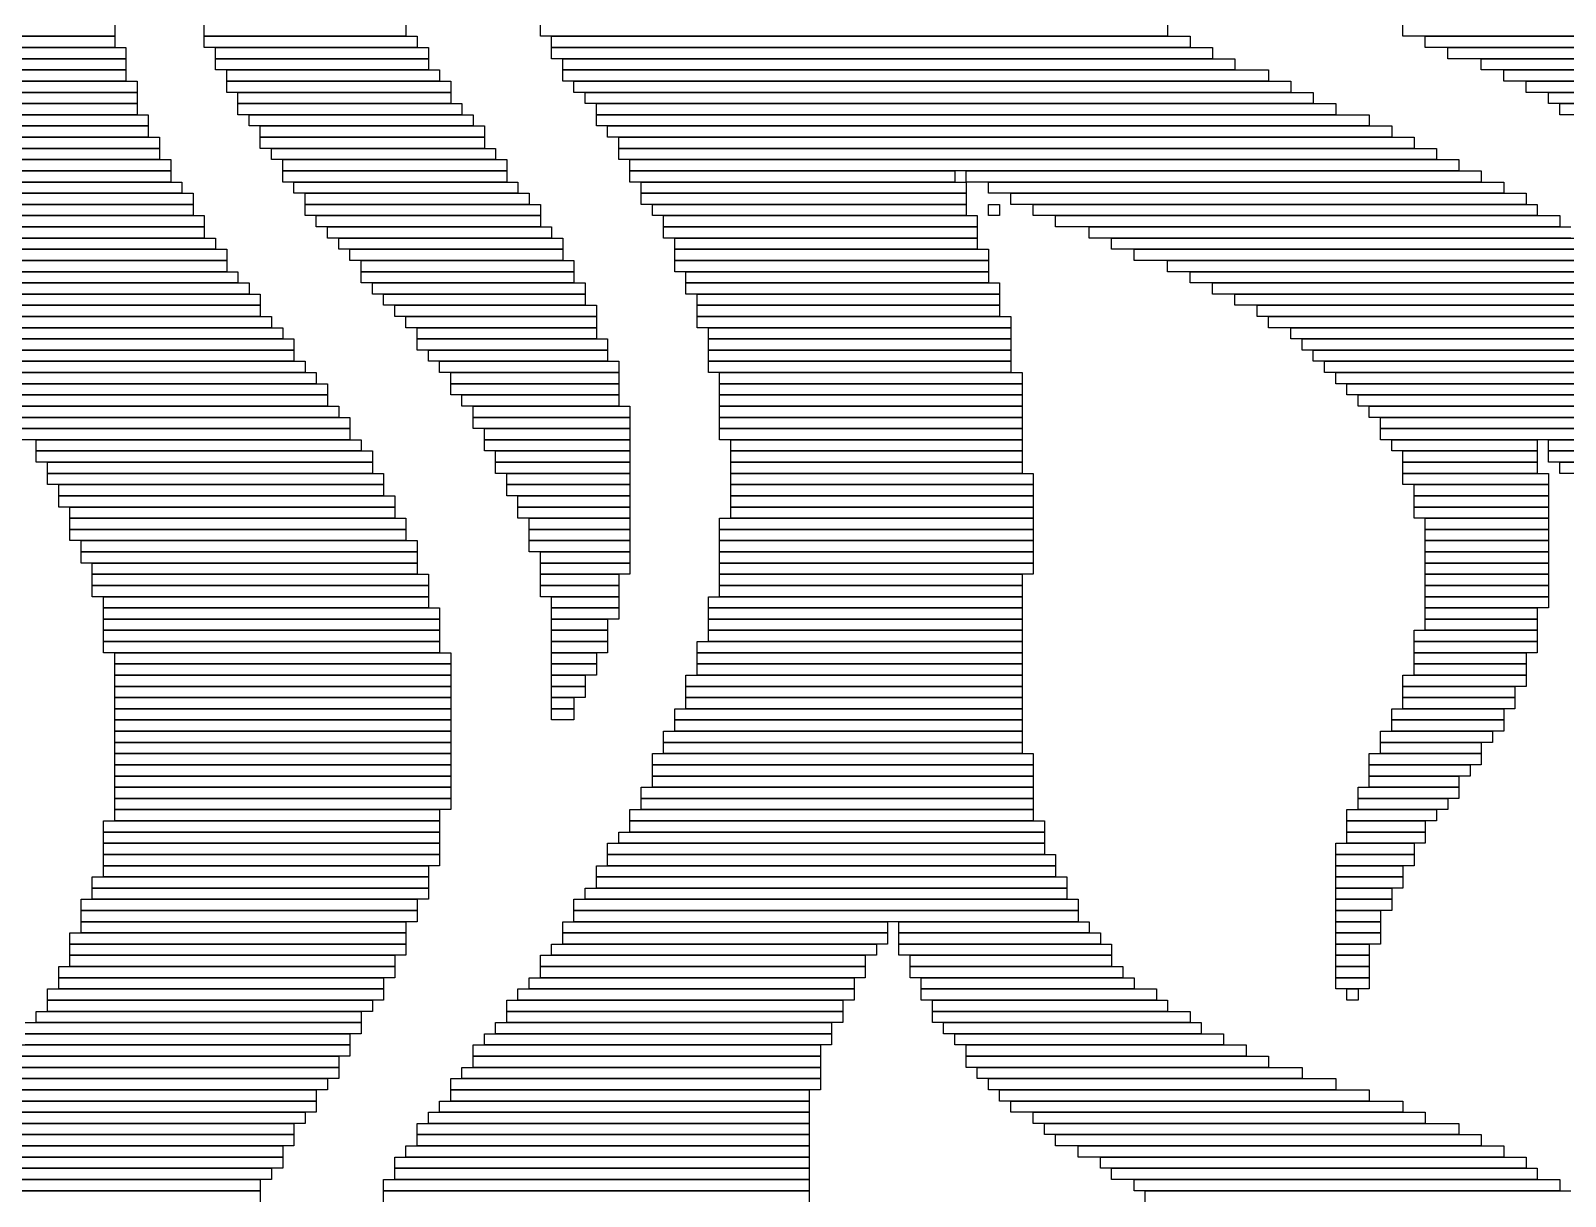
# Model space of a CAD drawing. Extents: x 48 to 975, y 50 to 982.
# Drawn here: x 471.5 to 608.5, y 134.5 to 238.5 of the extents above; entities that cross this region are included whole.
import ezdxf

# ---------------------------------------------------------------- set-up
doc = ezdxf.new("R2010")
doc.units = 0

msp = doc.modelspace()

# ---------------------------------------------------------------- linework, layer by layer
for p, q in [((479, 239), (479, 238)), ((487, 238), (487, 239)), ((505, 239), (505, 238)), ((517, 238), (517, 239)), ((573, 239), (573, 238)), ((594, 238), (594, 239)), ((479, 238), (338, 238)), ((461, 238), (479, 238)), ((479, 238), (479, 237)), ((505, 238), (487, 238)), ((487, 238), (506, 238)), ((487, 237), (487, 238)), ((506, 238), (506, 237)), ((573, 238), (517, 238)), ((518, 238), (575, 238)), ((518, 237), (518, 238)), ((575, 238), (575, 237)), ((639, 238), (594, 238)), ((596, 238), (639, 238)), ((596, 237), (596, 238)), ((434, 237), (480, 237)), ((480, 236), (434, 236)), ((460, 236), (480, 236)), ((479, 237), (461, 237)), ((480, 237), (480, 236)), ((480, 236), (480, 235)), ((506, 237), (487, 237)), ((488, 237), (507, 237)), ((488, 236), (488, 237)), ((507, 236), (488, 236)), ((488, 236), (507, 236)), ((488, 235), (488, 236)), ((507, 237), (507, 236)), ((507, 236), (507, 235)), ((575, 237), (518, 237)), ((518, 237), (577, 237)), ((518, 236), (518, 237)), ((577, 236), (518, 236)), ((519, 236), (579, 236)), ((519, 235), (519, 236)), ((577, 237), (577, 236)), ((579, 236), (579, 235)), ((639, 237), (596, 237)), ((598, 237), (640, 237)), ((598, 236), (598, 237)), ((640, 236), (598, 236)), ((601, 236), (641, 236)), ((601, 235), (601, 236)), ((480, 235), (460, 235)), ((460, 235), (480, 235)), ((480, 235), (480, 234)), ((507, 235), (488, 235)), ((489, 235), (508, 235)), ((489, 234), (489, 235)), ((508, 235), (508, 234)), ((579, 235), (519, 235)), ((519, 235), (582, 235)), ((519, 234), (519, 235)), ((582, 235), (582, 234)), ((641, 235), (601, 235)), ((603, 235), (642, 235)), ((603, 234), (603, 235)), ((480, 234), (460, 234)), ((460, 234), (481, 234)), ((481, 233), (460, 233)), ((460, 233), (481, 233)), ((481, 234), (481, 233)), ((481, 233), (481, 232)), ((508, 234), (489, 234)), ((489, 234), (509, 234)), ((489, 233), (489, 234)), ((509, 233), (489, 233)), ((490, 233), (509, 233)), ((490, 232), (490, 233)), ((509, 234), (509, 233)), ((509, 233), (509, 232)), ((582, 234), (519, 234)), ((520, 234), (584, 234)), ((520, 233), (520, 234)), ((584, 233), (520, 233)), ((521, 233), (586, 233)), ((521, 232), (521, 233)), ((584, 234), (584, 233)), ((586, 233), (586, 232)), ((642, 234), (603, 234)), ((605, 234), (643, 234)), ((605, 233), (605, 234)), ((643, 233), (605, 233)), ((607, 233), (643, 233)), ((607, 232), (607, 233)), ((481, 232), (460, 232)), ((460, 232), (481, 232)), ((481, 232), (481, 231)), ((509, 232), (490, 232)), ((490, 232), (510, 232)), ((490, 231), (490, 232)), ((510, 232), (510, 231)), ((586, 232), (521, 232)), ((522, 232), (588, 232)), ((522, 231), (522, 232)), ((588, 232), (588, 231)), ((643, 232), (607, 232)), ((608, 232), (644, 232)), ((608, 231), (608, 232)), ((481, 231), (460, 231)), ((460, 231), (482, 231)), ((482, 231), (482, 230)), ((510, 231), (490, 231)), ((491, 231), (511, 231)), ((491, 230), (491, 231)), ((511, 231), (511, 230)), ((588, 231), (522, 231)), ((522, 231), (591, 231)), ((522, 230), (522, 231)), ((591, 231), (591, 230)), ((644, 231), (608, 231)), ((482, 230), (460, 230)), ((460, 230), (482, 230)), ((482, 229), (460, 229)), ((460, 229), (483, 229)), ((482, 230), (482, 229)), ((483, 229), (483, 228)), ((511, 230), (491, 230)), ((492, 230), (512, 230)), ((492, 229), (492, 230)), ((512, 229), (492, 229)), ((492, 229), (512, 229)), ((492, 228), (492, 229)), ((512, 230), (512, 229)), ((512, 229), (512, 228)), ((591, 230), (522, 230)), ((523, 230), (593, 230)), ((523, 229), (523, 230)), ((593, 229), (523, 229)), ((524, 229), (595, 229)), ((524, 228), (524, 229)), ((593, 230), (593, 229)), ((595, 229), (595, 228)), ((483, 228), (460, 228)), ((460, 228), (483, 228)), ((483, 228), (483, 227)), ((512, 228), (492, 228)), ((493, 228), (513, 228)), ((493, 227), (493, 228)), ((513, 228), (513, 227)), ((595, 228), (524, 228)), ((524, 228), (597, 228)), ((524, 227), (524, 228)), ((597, 228), (597, 227)), ((459, 227), (484, 227)), ((483, 227), (460, 227)), ((484, 227), (484, 226)), ((513, 227), (493, 227)), ((494, 227), (514, 227)), ((494, 226), (494, 227)), ((514, 227), (514, 226)), ((597, 227), (524, 227)), ((525, 227), (599, 227)), ((525, 226), (525, 227)), ((599, 227), (599, 226)), ((484, 226), (459, 226)), ((459, 226), (484, 226)), ((484, 225), (459, 225)), ((459, 225), (485, 225)), ((484, 226), (484, 225)), ((485, 225), (485, 224)), ((514, 226), (494, 226)), ((494, 226), (514, 226)), ((494, 225), (494, 226)), ((514, 225), (494, 225)), ((495, 225), (515, 225)), ((495, 224), (495, 225)), ((514, 226), (514, 225)), ((515, 225), (515, 224)), ((599, 226), (525, 226)), ((525, 226), (554, 226)), ((525, 225), (525, 226)), ((554, 225), (525, 225)), ((526, 225), (555, 225)), ((526, 224), (526, 225)), ((554, 226), (554, 225)), ((555, 226), (601, 226)), ((555, 225), (555, 226)), ((601, 225), (555, 225)), ((555, 225), (555, 224)), ((557, 225), (603, 225)), ((557, 224), (557, 225)), ((601, 226), (601, 225)), ((603, 225), (603, 224)), ((485, 224), (459, 224)), ((459, 224), (486, 224)), ((486, 224), (486, 223)), ((515, 224), (495, 224)), ((496, 224), (516, 224)), ((496, 223), (496, 224)), ((516, 224), (516, 223)), ((555, 224), (526, 224)), ((526, 224), (555, 224)), ((526, 223), (526, 224)), ((555, 224), (555, 223)), ((603, 224), (557, 224)), ((559, 224), (605, 224)), ((559, 223), (559, 224)), ((605, 224), (605, 223)), ((458, 222), (487, 222)), ((486, 223), (459, 223)), ((459, 223), (486, 223)), ((486, 222), (459, 222)), ((486, 223), (486, 222)), ((487, 222), (487, 221)), ((516, 223), (496, 223)), ((496, 223), (517, 223)), ((496, 222), (496, 223)), ((517, 222), (496, 222)), ((497, 222), (517, 222)), ((497, 221), (497, 222)), ((517, 223), (517, 222)), ((517, 222), (517, 221)), ((555, 223), (526, 223)), ((527, 223), (555, 223)), ((527, 222), (527, 223)), ((555, 222), (527, 222)), ((528, 222), (556, 222)), ((528, 221), (528, 222)), ((555, 223), (555, 222)), ((556, 222), (556, 221)), ((557, 223), (558, 223)), ((557, 222), (557, 223)), ((558, 222), (557, 222)), ((558, 223), (558, 222)), ((605, 223), (559, 223)), ((561, 223), (606, 223)), ((561, 222), (561, 223)), ((606, 222), (561, 222)), ((563, 222), (608, 222)), ((563, 221), (563, 222)), ((606, 223), (606, 222)), ((608, 222), (608, 221)), ((487, 221), (458, 221)), ((458, 221), (487, 221)), ((487, 221), (487, 220)), ((517, 221), (497, 221)), ((498, 221), (518, 221)), ((498, 220), (498, 221)), ((518, 221), (518, 220)), ((556, 221), (528, 221)), ((528, 221), (556, 221)), ((528, 220), (528, 221)), ((556, 221), (556, 220)), ((608, 221), (563, 221)), ((566, 221), (609, 221)), ((566, 220), (566, 221)), ((487, 220), (458, 220)), ((458, 220), (488, 220)), ((488, 220), (488, 219)), ((518, 220), (498, 220)), ((499, 220), (519, 220)), ((499, 219), (499, 220)), ((519, 220), (519, 219)), ((556, 220), (528, 220)), ((529, 220), (556, 220)), ((529, 219), (529, 220)), ((556, 220), (556, 219)), ((609, 220), (566, 220)), ((568, 220), (610, 220)), ((568, 219), (568, 220)), ((457, 219), (489, 219)), ((489, 218), (457, 218)), ((457, 218), (489, 218)), ((488, 219), (458, 219)), ((489, 219), (489, 218)), ((489, 218), (489, 217)), ((519, 219), (499, 219)), ((500, 219), (519, 219)), ((500, 218), (500, 219)), ((519, 218), (500, 218)), ((501, 218), (520, 218)), ((501, 217), (501, 218)), ((519, 219), (519, 218)), ((520, 218), (520, 217)), ((556, 219), (529, 219)), ((529, 219), (557, 219)), ((529, 218), (529, 219)), ((557, 218), (529, 218)), ((529, 218), (557, 218)), ((529, 217), (529, 218)), ((557, 219), (557, 218)), ((557, 218), (557, 217)), ((610, 219), (568, 219)), ((570, 219), (612, 219)), ((570, 218), (570, 219)), ((612, 218), (570, 218)), ((573, 218), (613, 218)), ((573, 217), (573, 218)), ((489, 217), (457, 217)), ((457, 217), (490, 217)), ((490, 217), (490, 216)), ((520, 217), (501, 217)), ((501, 217), (520, 217)), ((501, 216), (501, 217)), ((520, 217), (520, 216)), ((557, 217), (529, 217)), ((530, 217), (557, 217)), ((530, 216), (530, 217)), ((557, 217), (557, 216)), ((613, 217), (573, 217)), ((575, 217), (614, 217)), ((575, 216), (575, 217)), ((456, 216), (491, 216)), ((490, 216), (457, 216)), ((491, 216), (491, 215)), ((520, 216), (501, 216)), ((502, 216), (521, 216)), ((502, 215), (502, 216)), ((521, 216), (521, 215)), ((557, 216), (530, 216)), ((530, 216), (558, 216)), ((530, 215), (530, 216)), ((558, 216), (558, 215)), ((614, 216), (575, 216)), ((577, 216), (615, 216)), ((577, 215), (577, 216)), ((491, 215), (456, 215)), ((456, 215), (492, 215)), ((492, 214), (456, 214)), ((456, 214), (492, 214)), ((492, 215), (492, 214)), ((492, 214), (492, 213)), ((521, 215), (502, 215)), ((503, 215), (521, 215)), ((503, 214), (503, 215)), ((521, 214), (503, 214)), ((504, 214), (522, 214)), ((504, 213), (504, 214)), ((521, 215), (521, 214)), ((522, 214), (522, 213)), ((558, 215), (530, 215)), ((531, 215), (558, 215)), ((531, 214), (531, 215)), ((558, 214), (531, 214)), ((531, 214), (558, 214)), ((531, 213), (531, 214)), ((558, 215), (558, 214)), ((558, 214), (558, 213)), ((615, 215), (577, 215)), ((579, 215), (616, 215)), ((579, 214), (579, 215)), ((616, 214), (579, 214)), ((581, 214), (617, 214)), ((581, 213), (581, 214)), ((455, 213), (493, 213)), ((492, 213), (456, 213)), ((493, 213), (493, 212)), ((522, 213), (504, 213)), ((505, 213), (522, 213)), ((505, 212), (505, 213)), ((522, 213), (522, 212)), ((558, 213), (531, 213)), ((531, 213), (559, 213)), ((531, 212), (531, 213)), ((559, 213), (559, 212)), ((617, 213), (581, 213)), ((582, 213), (618, 213)), ((582, 212), (582, 213)), ((454, 211), (495, 211)), ((493, 212), (455, 212)), ((455, 212), (494, 212)), ((494, 211), (455, 211)), ((494, 212), (494, 211)), ((495, 211), (495, 210)), ((522, 212), (505, 212)), ((506, 212), (522, 212)), ((506, 211), (506, 212)), ((522, 211), (506, 211)), ((506, 211), (523, 211)), ((506, 210), (506, 211)), ((522, 212), (522, 211)), ((523, 211), (523, 210)), ((559, 212), (531, 212)), ((532, 212), (559, 212)), ((532, 211), (532, 212)), ((559, 211), (532, 211)), ((532, 211), (559, 211)), ((532, 210), (532, 211)), ((559, 212), (559, 211)), ((559, 211), (559, 210)), ((618, 212), (582, 212)), ((584, 212), (619, 212)), ((584, 211), (584, 212)), ((619, 211), (584, 211)), ((585, 211), (620, 211)), ((585, 210), (585, 211)), ((495, 210), (454, 210)), ((454, 210), (495, 210)), ((495, 210), (495, 209)), ((523, 210), (506, 210)), ((507, 210), (523, 210)), ((507, 209), (507, 210)), ((523, 210), (523, 209)), ((559, 210), (532, 210)), ((532, 210), (559, 210)), ((532, 209), (532, 210)), ((559, 210), (559, 209)), ((620, 210), (585, 210)), ((586, 210), (620, 210)), ((586, 209), (586, 210)), ((453, 209), (496, 209)), ((495, 209), (454, 209)), ((496, 209), (496, 208)), ((523, 209), (507, 209)), ((508, 209), (524, 209)), ((508, 208), (508, 209)), ((524, 209), (524, 208)), ((559, 209), (532, 209)), ((532, 209), (559, 209)), ((532, 208), (532, 209)), ((559, 209), (559, 208)), ((620, 209), (586, 209)), ((587, 209), (621, 209)), ((587, 208), (587, 209)), ((452, 207), (498, 207)), ((496, 208), (453, 208)), ((453, 208), (497, 208)), ((497, 207), (453, 207)), ((497, 208), (497, 207)), ((498, 207), (498, 206)), ((524, 208), (508, 208)), ((509, 208), (524, 208)), ((509, 207), (509, 208)), ((524, 207), (509, 207)), ((509, 207), (524, 207)), ((509, 206), (509, 207)), ((524, 208), (524, 207)), ((524, 207), (524, 206)), ((559, 208), (532, 208)), ((533, 208), (560, 208)), ((533, 207), (533, 208)), ((560, 207), (533, 207)), ((533, 207), (560, 207)), ((533, 206), (533, 207)), ((560, 208), (560, 207)), ((560, 207), (560, 206)), ((621, 208), (587, 208)), ((588, 208), (622, 208)), ((588, 207), (588, 208)), ((622, 207), (588, 207)), ((589, 207), (623, 207)), ((589, 206), (589, 207)), ((498, 206), (452, 206)), ((452, 206), (498, 206)), ((498, 206), (498, 205)), ((524, 206), (509, 206)), ((510, 206), (524, 206)), ((510, 205), (510, 206)), ((524, 206), (524, 205)), ((560, 206), (533, 206)), ((533, 206), (560, 206)), ((533, 205), (533, 206)), ((560, 206), (560, 205)), ((623, 206), (589, 206)), ((590, 206), (623, 206)), ((590, 205), (590, 206)), ((451, 205), (499, 205)), ((498, 205), (452, 205)), ((499, 205), (499, 204)), ((524, 205), (510, 205)), ((511, 205), (525, 205)), ((511, 204), (511, 205)), ((525, 205), (525, 204)), ((560, 205), (533, 205)), ((533, 205), (560, 205)), ((533, 204), (533, 205)), ((560, 205), (560, 204)), ((623, 205), (590, 205)), ((591, 205), (624, 205)), ((591, 204), (591, 205)), ((450, 204), (500, 204)), ((500, 203), (450, 203)), ((450, 203), (500, 203)), ((499, 204), (451, 204)), ((500, 204), (500, 203)), ((500, 203), (500, 202)), ((525, 204), (511, 204)), ((511, 204), (525, 204)), ((511, 203), (511, 204)), ((525, 203), (511, 203)), ((512, 203), (525, 203)), ((512, 202), (512, 203)), ((525, 204), (525, 203)), ((525, 203), (525, 202)), ((560, 204), (533, 204)), ((533, 204), (560, 204)), ((533, 203), (533, 204)), ((560, 203), (533, 203)), ((533, 203), (560, 203)), ((533, 202), (533, 203)), ((560, 204), (560, 203)), ((560, 203), (560, 202)), ((624, 204), (591, 204)), ((592, 204), (624, 204)), ((592, 203), (592, 204)), ((624, 203), (592, 203)), ((592, 203), (625, 203)), ((592, 202), (592, 203)), ((500, 202), (450, 202)), ((472, 202), (501, 202)), ((472, 201), (472, 202)), ((501, 202), (501, 201)), ((525, 202), (512, 202)), ((512, 202), (525, 202)), ((512, 201), (512, 202)), ((525, 202), (525, 201)), ((560, 202), (533, 202)), ((534, 202), (560, 202)), ((534, 201), (534, 202)), ((560, 202), (560, 201)), ((625, 202), (592, 202)), ((593, 202), (606, 202)), ((593, 201), (593, 202)), ((606, 202), (606, 201)), ((607, 202), (625, 202)), ((607, 201), (607, 202)), ((501, 201), (472, 201)), ((472, 201), (502, 201)), ((472, 200), (472, 201)), ((502, 201), (502, 200)), ((525, 201), (512, 201)), ((513, 201), (525, 201)), ((513, 200), (513, 201)), ((525, 201), (525, 200)), ((560, 201), (534, 201)), ((534, 201), (560, 201)), ((534, 200), (534, 201)), ((560, 201), (560, 200)), ((606, 201), (593, 201)), ((594, 201), (606, 201)), ((594, 200), (594, 201)), ((606, 201), (606, 200)), ((625, 201), (607, 201)), ((607, 201), (626, 201)), ((607, 200), (607, 201)), ((502, 200), (472, 200)), ((473, 200), (502, 200)), ((473, 199), (473, 200)), ((502, 199), (473, 199)), ((473, 199), (503, 199)), ((473, 198), (473, 199)), ((502, 200), (502, 199)), ((503, 199), (503, 198)), ((525, 200), (513, 200)), ((513, 200), (525, 200)), ((513, 199), (513, 200)), ((525, 199), (513, 199)), ((514, 199), (525, 199)), ((514, 198), (514, 199)), ((525, 200), (525, 199)), ((525, 199), (525, 198)), ((560, 200), (534, 200)), ((534, 200), (560, 200)), ((534, 199), (534, 200)), ((560, 199), (534, 199)), ((534, 199), (561, 199)), ((534, 198), (534, 199)), ((560, 200), (560, 199)), ((561, 199), (561, 198)), ((606, 200), (594, 200)), ((594, 200), (606, 200)), ((594, 199), (594, 200)), ((606, 199), (594, 199)), ((594, 199), (607, 199)), ((594, 198), (594, 199)), ((606, 200), (606, 199)), ((626, 200), (607, 200)), ((607, 199), (607, 198)), ((608, 200), (626, 200)), ((608, 199), (608, 200)), ((626, 199), (608, 199)), ((503, 198), (473, 198)), ((474, 198), (503, 198)), ((474, 197), (474, 198)), ((503, 198), (503, 197)), ((525, 198), (514, 198)), ((514, 198), (525, 198)), ((514, 197), (514, 198)), ((525, 198), (525, 197)), ((561, 198), (534, 198)), ((534, 198), (561, 198)), ((534, 197), (534, 198)), ((561, 198), (561, 197)), ((607, 198), (594, 198)), ((595, 198), (607, 198)), ((595, 197), (595, 198)), ((607, 198), (607, 197)), ((503, 197), (474, 197)), ((474, 197), (504, 197)), ((474, 196), (474, 197)), ((504, 196), (474, 196)), ((475, 196), (504, 196)), ((475, 195), (475, 196)), ((504, 197), (504, 196)), ((504, 196), (504, 195)), ((525, 197), (514, 197)), ((515, 197), (525, 197)), ((515, 196), (515, 197)), ((525, 196), (515, 196)), ((515, 196), (525, 196)), ((515, 195), (515, 196)), ((525, 197), (525, 196)), ((525, 196), (525, 195)), ((561, 197), (534, 197)), ((534, 197), (561, 197)), ((534, 196), (534, 197)), ((561, 196), (534, 196)), ((534, 196), (561, 196)), ((534, 195), (534, 196)), ((561, 197), (561, 196)), ((561, 196), (561, 195)), ((607, 197), (595, 197)), ((595, 197), (607, 197)), ((595, 196), (595, 197)), ((607, 196), (595, 196)), ((595, 196), (607, 196)), ((595, 195), (595, 196)), ((607, 197), (607, 196)), ((607, 196), (607, 195)), ((504, 195), (475, 195)), ((475, 195), (505, 195)), ((475, 194), (475, 195)), ((505, 195), (505, 194)), ((525, 195), (515, 195)), ((516, 195), (525, 195)), ((516, 194), (516, 195)), ((525, 195), (525, 194)), ((533, 195), (561, 195)), ((533, 194), (533, 195)), ((561, 195), (534, 195)), ((561, 195), (561, 194)), ((607, 195), (595, 195)), ((596, 195), (607, 195)), ((596, 194), (596, 195)), ((607, 195), (607, 194)), ((505, 194), (475, 194)), ((475, 194), (505, 194)), ((475, 193), (475, 194)), ((505, 194), (505, 193)), ((525, 194), (516, 194)), ((516, 194), (525, 194)), ((516, 193), (516, 194)), ((525, 194), (525, 193)), ((561, 194), (533, 194)), ((533, 194), (561, 194)), ((533, 193), (533, 194)), ((561, 194), (561, 193)), ((607, 194), (596, 194)), ((596, 194), (607, 194)), ((596, 193), (596, 194)), ((607, 194), (607, 193)), ((505, 193), (475, 193)), ((476, 193), (506, 193)), ((476, 192), (476, 193)), ((506, 192), (476, 192)), ((476, 192), (506, 192)), ((476, 191), (476, 192)), ((506, 193), (506, 192)), ((506, 192), (506, 191)), ((525, 193), (516, 193)), ((516, 193), (525, 193)), ((516, 192), (516, 193)), ((525, 192), (516, 192)), ((517, 192), (525, 192)), ((517, 191), (517, 192)), ((525, 193), (525, 192)), ((525, 192), (525, 191)), ((561, 193), (533, 193)), ((533, 193), (561, 193)), ((533, 192), (533, 193)), ((561, 192), (533, 192)), ((533, 192), (561, 192)), ((533, 191), (533, 192)), ((561, 193), (561, 192)), ((561, 192), (561, 191)), ((607, 193), (596, 193)), ((596, 193), (607, 193)), ((596, 192), (596, 193)), ((607, 192), (596, 192)), ((596, 192), (607, 192)), ((596, 191), (596, 192)), ((607, 193), (607, 192)), ((607, 192), (607, 191)), ((506, 191), (476, 191)), ((477, 191), (506, 191)), ((477, 190), (477, 191)), ((506, 191), (506, 190)), ((525, 191), (517, 191)), ((517, 191), (525, 191)), ((517, 190), (517, 191)), ((525, 191), (525, 190)), ((561, 191), (533, 191)), ((533, 191), (561, 191)), ((533, 190), (533, 191)), ((561, 191), (561, 190)), ((607, 191), (596, 191)), ((596, 191), (607, 191)), ((596, 190), (596, 191)), ((607, 191), (607, 190)), ((506, 190), (477, 190)), ((477, 190), (507, 190)), ((477, 189), (477, 190)), ((507, 190), (507, 189)), ((525, 190), (517, 190)), ((517, 190), (524, 190)), ((517, 189), (517, 190)), ((524, 190), (524, 189)), ((561, 190), (533, 190)), ((533, 190), (560, 190)), ((533, 189), (533, 190)), ((560, 190), (560, 189)), ((607, 190), (596, 190)), ((596, 190), (607, 190)), ((596, 189), (596, 190)), ((607, 190), (607, 189)), ((507, 189), (477, 189)), ((477, 189), (507, 189)), ((477, 188), (477, 189)), ((507, 188), (477, 188)), ((478, 188), (507, 188)), ((478, 187), (478, 188)), ((507, 189), (507, 188)), ((507, 188), (507, 187)), ((524, 189), (517, 189)), ((517, 189), (524, 189)), ((517, 188), (517, 189)), ((524, 188), (517, 188)), ((518, 188), (524, 188)), ((518, 187), (518, 188)), ((524, 189), (524, 188)), ((524, 188), (524, 187)), ((532, 188), (560, 188)), ((532, 187), (532, 188)), ((560, 189), (533, 189)), ((533, 189), (560, 189)), ((533, 188), (533, 189)), ((560, 188), (533, 188)), ((560, 189), (560, 188)), ((560, 188), (560, 187)), ((607, 189), (596, 189)), ((596, 189), (607, 189)), ((596, 188), (596, 189)), ((607, 188), (596, 188)), ((596, 188), (607, 188)), ((596, 187), (596, 188)), ((607, 189), (607, 188)), ((607, 188), (607, 187)), ((507, 187), (478, 187)), ((478, 187), (508, 187)), ((478, 186), (478, 187)), ((508, 187), (508, 186)), ((524, 187), (518, 187)), ((518, 187), (524, 187)), ((518, 186), (518, 187)), ((524, 187), (524, 186)), ((560, 187), (532, 187)), ((532, 187), (560, 187)), ((532, 186), (532, 187)), ((560, 187), (560, 186)), ((607, 187), (596, 187)), ((596, 187), (606, 187)), ((596, 186), (596, 187)), ((606, 187), (606, 186)), ((508, 186), (478, 186)), ((478, 186), (508, 186)), ((478, 185), (478, 186)), ((508, 185), (478, 185)), ((478, 185), (508, 185)), ((478, 184), (478, 185)), ((508, 186), (508, 185)), ((508, 185), (508, 184)), ((524, 186), (518, 186)), ((518, 186), (523, 186)), ((518, 185), (518, 186)), ((523, 185), (518, 185)), ((518, 185), (523, 185)), ((518, 184), (518, 185)), ((523, 186), (523, 185)), ((523, 185), (523, 184)), ((560, 186), (532, 186)), ((532, 186), (560, 186)), ((532, 185), (532, 186)), ((560, 185), (532, 185)), ((532, 185), (560, 185)), ((532, 184), (532, 185)), ((560, 186), (560, 185)), ((560, 185), (560, 184)), ((595, 185), (606, 185)), ((595, 184), (595, 185)), ((606, 186), (596, 186)), ((596, 186), (606, 186)), ((596, 185), (596, 186)), ((606, 185), (596, 185)), ((606, 186), (606, 185)), ((606, 185), (606, 184)), ((508, 184), (478, 184)), ((478, 184), (508, 184)), ((478, 183), (478, 184)), ((508, 184), (508, 183)), ((523, 184), (518, 184)), ((518, 184), (523, 184)), ((518, 183), (518, 184)), ((523, 184), (523, 183)), ((531, 184), (560, 184)), ((531, 183), (531, 184)), ((560, 184), (532, 184)), ((560, 184), (560, 183)), ((606, 184), (595, 184)), ((595, 184), (606, 184)), ((595, 183), (595, 184)), ((606, 184), (606, 183)), ((508, 183), (478, 183)), ((479, 183), (509, 183)), ((479, 182), (479, 183)), ((509, 183), (509, 182)), ((523, 183), (518, 183)), ((518, 183), (522, 183)), ((518, 182), (518, 183)), ((522, 183), (522, 182)), ((560, 183), (531, 183)), ((531, 183), (560, 183)), ((531, 182), (531, 183)), ((560, 183), (560, 182)), ((606, 183), (595, 183)), ((595, 183), (605, 183)), ((595, 182), (595, 183)), ((605, 183), (605, 182)), ((509, 182), (479, 182)), ((479, 182), (509, 182)), ((479, 181), (479, 182)), ((509, 181), (479, 181)), ((479, 181), (509, 181)), ((479, 180), (479, 181)), ((509, 182), (509, 181)), ((509, 181), (509, 180)), ((522, 182), (518, 182)), ((518, 182), (522, 182)), ((518, 181), (518, 182)), ((522, 181), (518, 181)), ((518, 181), (521, 181)), ((518, 180), (518, 181)), ((521, 181), (521, 180)), ((522, 182), (522, 181)), ((530, 181), (560, 181)), ((530, 180), (530, 181)), ((560, 182), (531, 182)), ((531, 182), (560, 182)), ((531, 181), (531, 182)), ((560, 181), (531, 181)), ((560, 182), (560, 181)), ((560, 181), (560, 180)), ((594, 181), (605, 181)), ((594, 180), (594, 181)), ((605, 182), (595, 182)), ((595, 182), (605, 182)), ((595, 181), (595, 182)), ((605, 181), (595, 181)), ((605, 182), (605, 181)), ((605, 181), (605, 180)), ((509, 180), (479, 180)), ((479, 180), (509, 180)), ((479, 179), (479, 180)), ((509, 180), (509, 179)), ((521, 180), (518, 180)), ((518, 180), (521, 180)), ((518, 179), (518, 180)), ((521, 180), (521, 179)), ((560, 180), (530, 180)), ((530, 180), (560, 180)), ((530, 179), (530, 180)), ((560, 180), (560, 179)), ((605, 180), (594, 180)), ((594, 180), (604, 180)), ((594, 179), (594, 180)), ((604, 180), (604, 179)), ((509, 179), (479, 179)), ((479, 179), (509, 179)), ((479, 178), (479, 179)), ((509, 179), (509, 178)), ((521, 179), (518, 179)), ((518, 179), (520, 179)), ((518, 178), (518, 179)), ((520, 179), (520, 178)), ((560, 179), (530, 179)), ((530, 179), (560, 179)), ((530, 178), (530, 179)), ((560, 179), (560, 178)), ((604, 179), (594, 179)), ((594, 179), (604, 179)), ((594, 178), (594, 179)), ((604, 179), (604, 178)), ((509, 178), (479, 178)), ((479, 178), (509, 178)), ((479, 177), (479, 178)), ((509, 177), (479, 177)), ((479, 177), (509, 177)), ((479, 176), (479, 177)), ((509, 178), (509, 177)), ((509, 177), (509, 176)), ((520, 178), (518, 178)), ((518, 178), (520, 178)), ((518, 177), (518, 178)), ((520, 177), (518, 177)), ((520, 178), (520, 177)), ((529, 178), (560, 178)), ((529, 177), (529, 178)), ((560, 177), (529, 177)), ((529, 177), (560, 177)), ((529, 176), (529, 177)), ((560, 178), (530, 178)), ((560, 178), (560, 177)), ((560, 177), (560, 176)), ((593, 178), (603, 178)), ((593, 177), (593, 178)), ((603, 177), (593, 177)), ((593, 177), (603, 177)), ((593, 176), (593, 177)), ((604, 178), (594, 178)), ((603, 178), (603, 177)), ((603, 177), (603, 176)), ((509, 176), (479, 176)), ((479, 176), (509, 176)), ((479, 175), (479, 176)), ((509, 176), (509, 175)), ((528, 176), (560, 176)), ((528, 175), (528, 176)), ((560, 176), (529, 176)), ((560, 176), (560, 175)), ((592, 176), (602, 176)), ((592, 175), (592, 176)), ((603, 176), (593, 176)), ((602, 176), (602, 175)), ((509, 175), (479, 175)), ((479, 175), (509, 175)), ((479, 174), (479, 175)), ((509, 174), (479, 174)), ((479, 174), (509, 174)), ((479, 173), (479, 174)), ((509, 175), (509, 174)), ((509, 174), (509, 173)), ((527, 174), (561, 174)), ((527, 173), (527, 174)), ((560, 175), (528, 175)), ((528, 175), (560, 175)), ((528, 174), (528, 175)), ((560, 174), (528, 174)), ((560, 175), (560, 174)), ((561, 174), (561, 173)), ((591, 174), (601, 174)), ((591, 173), (591, 174)), ((602, 175), (592, 175)), ((592, 175), (601, 175)), ((592, 174), (592, 175)), ((601, 174), (592, 174)), ((601, 175), (601, 174)), ((601, 174), (601, 173)), ((509, 173), (479, 173)), ((479, 173), (509, 173)), ((479, 172), (479, 173)), ((509, 173), (509, 172)), ((561, 173), (527, 173)), ((527, 173), (561, 173)), ((527, 172), (527, 173)), ((561, 173), (561, 172)), ((601, 173), (591, 173)), ((591, 173), (600, 173)), ((591, 172), (591, 173)), ((600, 173), (600, 172)), ((509, 172), (479, 172)), ((479, 172), (509, 172)), ((479, 171), (479, 172)), ((509, 172), (509, 171)), ((561, 172), (527, 172)), ((527, 172), (561, 172)), ((527, 171), (527, 172)), ((561, 172), (561, 171)), ((600, 172), (591, 172)), ((591, 172), (599, 172)), ((591, 171), (591, 172)), ((599, 172), (599, 171)), ((509, 171), (479, 171)), ((479, 171), (509, 171)), ((479, 170), (479, 171)), ((509, 170), (479, 170)), ((479, 170), (509, 170)), ((479, 169), (479, 170)), ((509, 171), (509, 170)), ((509, 170), (509, 169)), ((526, 171), (561, 171)), ((526, 170), (526, 171)), ((561, 170), (526, 170)), ((526, 170), (561, 170)), ((526, 169), (526, 170)), ((561, 171), (527, 171)), ((561, 171), (561, 170)), ((561, 170), (561, 169)), ((590, 171), (599, 171)), ((590, 170), (590, 171)), ((599, 170), (590, 170)), ((590, 170), (598, 170)), ((590, 169), (590, 170)), ((599, 171), (591, 171)), ((598, 170), (598, 169)), ((599, 171), (599, 170)), ((509, 169), (479, 169)), ((479, 169), (508, 169)), ((479, 168), (479, 169)), ((508, 169), (508, 168)), ((525, 169), (561, 169)), ((525, 168), (525, 169)), ((561, 169), (526, 169)), ((561, 169), (561, 168)), ((589, 169), (597, 169)), ((589, 168), (589, 169)), ((598, 169), (590, 169)), ((597, 169), (597, 168)), ((478, 168), (508, 168)), ((478, 167), (478, 168)), ((508, 168), (479, 168)), ((508, 168), (508, 167)), ((561, 168), (525, 168)), ((525, 168), (562, 168)), ((525, 167), (525, 168)), ((562, 168), (562, 167)), ((597, 168), (589, 168)), ((589, 168), (596, 168)), ((589, 167), (589, 168)), ((596, 168), (596, 167)), ((508, 167), (478, 167)), ((478, 167), (508, 167)), ((478, 166), (478, 167)), ((508, 166), (478, 166)), ((478, 166), (508, 166)), ((478, 165), (478, 166)), ((508, 167), (508, 166)), ((508, 166), (508, 165)), ((523, 166), (562, 166)), ((523, 165), (523, 166)), ((524, 167), (562, 167)), ((524, 166), (524, 167)), ((562, 166), (524, 166)), ((562, 167), (525, 167)), ((562, 167), (562, 166)), ((562, 166), (562, 165)), ((588, 166), (595, 166)), ((588, 165), (588, 166)), ((596, 167), (589, 167)), ((589, 167), (596, 167)), ((589, 166), (589, 167)), ((596, 166), (589, 166)), ((595, 166), (595, 165)), ((596, 167), (596, 166)), ((508, 165), (478, 165)), ((478, 165), (508, 165)), ((478, 164), (478, 165)), ((508, 165), (508, 164)), ((562, 165), (523, 165)), ((523, 165), (563, 165)), ((523, 164), (523, 165)), ((563, 165), (563, 164)), ((595, 165), (588, 165)), ((588, 165), (595, 165)), ((588, 164), (588, 165)), ((595, 165), (595, 164)), ((508, 164), (478, 164)), ((478, 164), (507, 164)), ((478, 163), (478, 164)), ((507, 164), (507, 163)), ((522, 164), (563, 164)), ((522, 163), (522, 164)), ((563, 164), (523, 164)), ((563, 164), (563, 163)), ((595, 164), (588, 164)), ((588, 164), (594, 164)), ((588, 163), (588, 164)), ((594, 164), (594, 163)), ((477, 163), (507, 163)), ((477, 162), (477, 163)), ((507, 162), (477, 162)), ((477, 162), (507, 162)), ((477, 161), (477, 162)), ((507, 163), (478, 163)), ((507, 163), (507, 162)), ((507, 162), (507, 161)), ((521, 162), (564, 162)), ((521, 161), (521, 162)), ((563, 163), (522, 163)), ((522, 163), (564, 163)), ((522, 162), (522, 163)), ((564, 162), (522, 162)), ((564, 163), (564, 162)), ((564, 162), (564, 161)), ((594, 163), (588, 163)), ((588, 163), (594, 163)), ((588, 162), (588, 163)), ((594, 162), (588, 162)), ((588, 162), (593, 162)), ((588, 161), (588, 162)), ((593, 162), (593, 161)), ((594, 163), (594, 162)), ((476, 161), (506, 161)), ((476, 160), (476, 161)), ((507, 161), (477, 161)), ((506, 161), (506, 160)), ((520, 161), (565, 161)), ((520, 160), (520, 161)), ((564, 161), (521, 161)), ((565, 161), (565, 160)), ((593, 161), (588, 161)), ((588, 161), (593, 161)), ((588, 160), (588, 161)), ((593, 161), (593, 160)), ((506, 160), (476, 160)), ((476, 160), (506, 160)), ((476, 159), (476, 160)), ((506, 159), (476, 159)), ((476, 159), (505, 159)), ((476, 158), (476, 159)), ((505, 159), (505, 158)), ((506, 160), (506, 159)), ((519, 159), (548, 159)), ((519, 158), (519, 159)), ((565, 160), (520, 160)), ((520, 160), (565, 160)), ((520, 159), (520, 160)), ((565, 159), (520, 159)), ((548, 159), (548, 158)), ((549, 159), (566, 159)), ((549, 158), (549, 159)), ((565, 160), (565, 159)), ((566, 159), (566, 158)), ((593, 160), (588, 160)), ((588, 160), (592, 160)), ((588, 159), (588, 160)), ((592, 159), (588, 159)), ((588, 159), (592, 159)), ((588, 158), (588, 159)), ((592, 160), (592, 159)), ((592, 159), (592, 158)), ((475, 158), (505, 158)), ((475, 157), (475, 158)), ((505, 158), (476, 158)), ((505, 158), (505, 157)), ((548, 158), (519, 158)), ((519, 158), (548, 158)), ((519, 157), (519, 158)), ((548, 158), (548, 157)), ((566, 158), (549, 158)), ((549, 158), (567, 158)), ((549, 157), (549, 158)), ((567, 158), (567, 157)), ((592, 158), (588, 158)), ((588, 158), (592, 158)), ((588, 157), (588, 158)), ((592, 158), (592, 157)), ((505, 157), (475, 157)), ((475, 157), (505, 157)), ((475, 156), (475, 157)), ((505, 157), (505, 156)), ((518, 157), (547, 157)), ((518, 156), (518, 157)), ((548, 157), (519, 157)), ((547, 157), (547, 156)), ((567, 157), (549, 157)), ((549, 157), (568, 157)), ((549, 156), (549, 157)), ((568, 157), (568, 156)), ((592, 157), (588, 157)), ((588, 157), (591, 157)), ((588, 156), (588, 157)), ((591, 157), (591, 156)), ((474, 155), (504, 155)), ((474, 154), (474, 155)), ((505, 156), (475, 156)), ((475, 156), (504, 156)), ((475, 155), (475, 156)), ((504, 155), (475, 155)), ((504, 156), (504, 155)), ((504, 155), (504, 154)), ((517, 156), (546, 156)), ((517, 155), (517, 156)), ((546, 155), (517, 155)), ((517, 155), (546, 155)), ((517, 154), (517, 155)), ((547, 156), (518, 156)), ((546, 156), (546, 155)), ((546, 155), (546, 154)), ((568, 156), (549, 156)), ((550, 156), (568, 156)), ((550, 155), (550, 156)), ((568, 155), (550, 155)), ((550, 155), (569, 155)), ((550, 154), (550, 155)), ((568, 156), (568, 155)), ((569, 155), (569, 154)), ((591, 156), (588, 156)), ((588, 156), (591, 156)), ((588, 155), (588, 156)), ((591, 155), (588, 155)), ((588, 155), (591, 155)), ((588, 154), (588, 155)), ((591, 156), (591, 155)), ((591, 155), (591, 154)), ((504, 154), (474, 154)), ((474, 154), (503, 154)), ((474, 153), (474, 154)), ((503, 154), (503, 153)), ((516, 154), (545, 154)), ((516, 153), (516, 154)), ((546, 154), (517, 154)), ((545, 154), (545, 153)), ((569, 154), (550, 154)), ((551, 154), (570, 154)), ((551, 153), (551, 154)), ((570, 154), (570, 153)), ((591, 154), (588, 154)), ((588, 154), (591, 154)), ((588, 153), (588, 154)), ((591, 154), (591, 153)), ((473, 153), (503, 153)), ((473, 152), (473, 153)), ((503, 153), (474, 153)), ((503, 153), (503, 152)), ((515, 153), (545, 153)), ((515, 152), (515, 153)), ((545, 153), (516, 153)), ((545, 153), (545, 152)), ((570, 153), (551, 153)), ((551, 153), (572, 153)), ((551, 152), (551, 153)), ((572, 153), (572, 152)), ((591, 153), (588, 153)), ((589, 153), (590, 153)), ((589, 152), (589, 153)), ((590, 153), (590, 152)), ((472, 151), (501, 151)), ((472, 150), (472, 151)), ((503, 152), (473, 152)), ((473, 152), (502, 152)), ((473, 151), (473, 152)), ((502, 151), (473, 151)), ((501, 151), (501, 150)), ((502, 152), (502, 151)), ((514, 152), (544, 152)), ((514, 151), (514, 152)), ((544, 151), (514, 151)), ((514, 151), (544, 151)), ((514, 150), (514, 151)), ((545, 152), (515, 152)), ((544, 152), (544, 151)), ((544, 151), (544, 150)), ((572, 152), (551, 152)), ((552, 152), (573, 152)), ((552, 151), (552, 152)), ((573, 151), (552, 151)), ((552, 151), (575, 151)), ((552, 150), (552, 151)), ((573, 152), (573, 151)), ((575, 151), (575, 150)), ((590, 152), (589, 152)), ((471, 150), (501, 150)), ((501, 150), (472, 150)), ((501, 150), (501, 149)), ((513, 150), (543, 150)), ((513, 149), (513, 150)), ((544, 150), (514, 150)), ((543, 150), (543, 149)), ((575, 150), (552, 150)), ((553, 150), (576, 150)), ((553, 149), (553, 150)), ((576, 150), (576, 149)), ((470, 148), (500, 148)), ((501, 149), (471, 149)), ((471, 149), (500, 149)), ((500, 148), (471, 148)), ((500, 149), (500, 148)), ((500, 148), (500, 147)), ((511, 148), (542, 148)), ((511, 147), (511, 148)), ((512, 149), (543, 149)), ((512, 148), (512, 149)), ((543, 148), (512, 148)), ((543, 149), (513, 149)), ((542, 148), (542, 147)), ((543, 149), (543, 148)), ((576, 149), (553, 149)), ((554, 149), (578, 149)), ((554, 148), (554, 149)), ((578, 148), (554, 148)), ((555, 148), (580, 148)), ((555, 147), (555, 148)), ((578, 149), (578, 148)), ((580, 148), (580, 147)), ((469, 147), (499, 147)), ((500, 147), (470, 147)), ((499, 147), (499, 146)), ((542, 147), (511, 147)), ((511, 147), (542, 147)), ((511, 146), (511, 147)), ((542, 147), (542, 146)), ((580, 147), (555, 147)), ((555, 147), (582, 147)), ((555, 146), (555, 147)), ((582, 147), (582, 146)), ((499, 146), (469, 146)), ((469, 146), (499, 146)), ((499, 146), (499, 145)), ((510, 146), (542, 146)), ((510, 145), (510, 146)), ((542, 146), (511, 146)), ((542, 146), (542, 145)), ((582, 146), (555, 146)), ((556, 146), (585, 146)), ((556, 145), (556, 146)), ((585, 146), (585, 145)), ((467, 144), (497, 144)), ((468, 145), (498, 145)), ((498, 144), (468, 144)), ((499, 145), (469, 145)), ((497, 144), (497, 143)), ((498, 145), (498, 144)), ((509, 145), (542, 145)), ((509, 144), (509, 145)), ((542, 144), (509, 144)), ((509, 144), (541, 144)), ((509, 143), (509, 144)), ((542, 145), (510, 145)), ((541, 144), (541, 143)), ((542, 145), (542, 144)), ((585, 145), (556, 145)), ((557, 145), (588, 145)), ((557, 144), (557, 145)), ((588, 144), (557, 144)), ((558, 144), (591, 144)), ((558, 143), (558, 144)), ((588, 145), (588, 144)), ((591, 144), (591, 143)), ((466, 143), (497, 143)), ((497, 143), (467, 143)), ((497, 143), (497, 142)), ((508, 143), (541, 143)), ((508, 142), (508, 143)), ((541, 143), (509, 143)), ((541, 143), (541, 142)), ((591, 143), (558, 143)), ((559, 143), (594, 143)), ((559, 142), (559, 143)), ((594, 143), (594, 142)), ((497, 142), (466, 142)), ((466, 142), (496, 142)), ((496, 142), (496, 141)), ((507, 142), (541, 142)), ((507, 141), (507, 142)), ((541, 142), (508, 142)), ((541, 142), (541, 141)), ((594, 142), (559, 142)), ((561, 142), (596, 142)), ((561, 141), (561, 142)), ((596, 142), (596, 141)), ((464, 140), (495, 140)), ((465, 141), (495, 141)), ((495, 140), (465, 140)), ((496, 141), (466, 141)), ((495, 141), (495, 140)), ((495, 140), (495, 139)), ((506, 141), (541, 141)), ((506, 140), (506, 141)), ((541, 140), (506, 140)), ((506, 140), (541, 140)), ((506, 139), (506, 140)), ((541, 141), (507, 141)), ((541, 141), (541, 140)), ((541, 140), (541, 139)), ((596, 141), (561, 141)), ((562, 141), (599, 141)), ((562, 140), (562, 141)), ((599, 140), (562, 140)), ((563, 140), (601, 140)), ((563, 139), (563, 140)), ((599, 141), (599, 140)), ((601, 140), (601, 139)), ((463, 139), (494, 139)), ((495, 139), (464, 139)), ((494, 139), (494, 138)), ((505, 139), (541, 139)), ((505, 138), (505, 139)), ((541, 139), (506, 139)), ((541, 139), (541, 138)), ((601, 139), (563, 139)), ((565, 139), (603, 139)), ((565, 138), (565, 139)), ((603, 139), (603, 138)), ((462, 138), (494, 138)), ((494, 138), (463, 138)), ((494, 138), (494, 137)), ((504, 138), (541, 138)), ((504, 137), (504, 138)), ((541, 138), (505, 138)), ((541, 138), (541, 137)), ((603, 138), (565, 138)), ((567, 138), (605, 138)), ((567, 137), (567, 138)), ((605, 138), (605, 137)), ((460, 136), (492, 136)), ((461, 137), (493, 137)), ((493, 136), (461, 136)), ((494, 137), (462, 137)), ((492, 136), (492, 135)), ((493, 137), (493, 136)), ((503, 136), (541, 136)), ((503, 135), (503, 136)), ((541, 137), (504, 137)), ((504, 137), (541, 137)), ((504, 136), (504, 137)), ((541, 136), (504, 136)), ((541, 137), (541, 136)), ((541, 136), (541, 135)), ((605, 137), (567, 137)), ((568, 137), (606, 137)), ((568, 136), (568, 137)), ((606, 136), (568, 136)), ((570, 136), (608, 136)), ((570, 135), (570, 136)), ((606, 137), (606, 136)), ((608, 136), (608, 135)), ((459, 135), (492, 135)), ((492, 135), (460, 135)), ((492, 135), (492, 134)), ((541, 135), (503, 135)), ((503, 135), (541, 135)), ((503, 134), (503, 135)), ((541, 135), (541, 134)), ((608, 135), (570, 135)), ((571, 135), (609, 135)), ((571, 134), (571, 135))]:
    msp.add_line(p, q)

doc.saveas('drawing.dxf')
